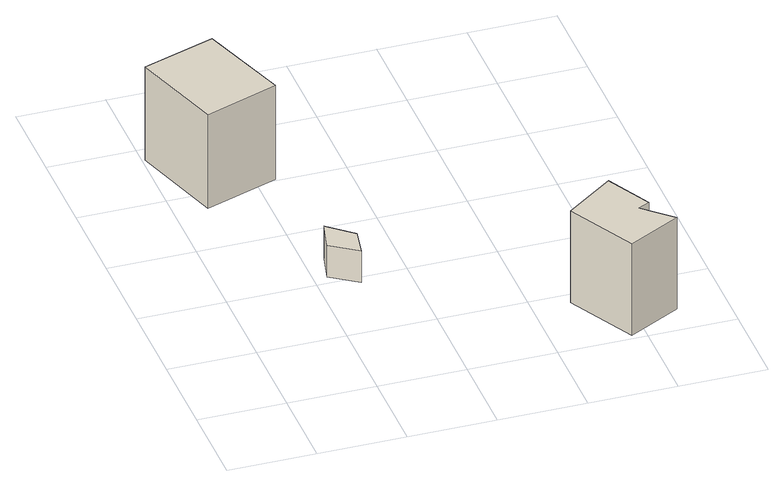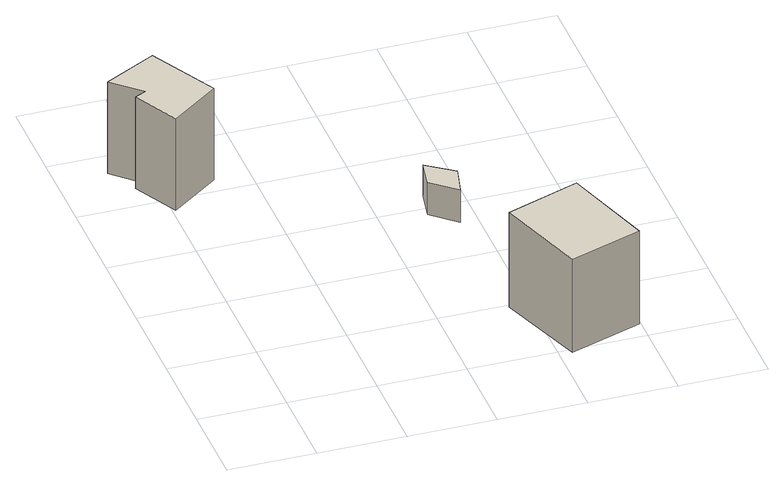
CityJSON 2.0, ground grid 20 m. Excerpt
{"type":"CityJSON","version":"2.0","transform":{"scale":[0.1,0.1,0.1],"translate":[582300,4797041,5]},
"CityObjects":{
"building1":{"type":"Building","children":["building1-1"],"geometry":[{"type":"MultiSurface","lod":"1","boundaries":[[[0,1,2,3]],[[1,4,5,2]],[[4,6,7,5]],[[6,0,3,7]],[[6,4,1,0]]]}]},
"building1-1":{"type":"BuildingPart","attributes":{"name":"8297155_P","measuredHeight":23.68},"parents":["building1"],"geometry":[{"type":"MultiSurface","lod":"2","boundaries":[[[0,1,2,3]],[[1,4,5,2]],[[4,6,7,5]],[[6,0,3,7]],[[6,4,1,0]]],"semantics":{"surfaces":[{"type":"WallSurface"},{"type":"RoofSurface"}],"values":[0,0,0,0,1]}}]},
"building2":{"type":"Building","children":["building2-1"],"geometry":[{"type":"MultiSurface","lod":"1","boundaries":[[[8,9,10,11]],[[9,12,13,10]],[[12,14,15,13]],[[14,8,11,15]],[[14,12,9,8]]]}]},
"building2-1":{"type":"BuildingPart","attributes":{"name":"8297423_P","measuredHeight":8.07},"parents":["building2"],"geometry":[{"type":"MultiSurface","lod":"2","boundaries":[[[8,9,10,11]],[[9,12,13,10]],[[12,14,15,13]],[[14,8,11,15]],[[14,12,9,8]]],"semantics":{"surfaces":[{"type":"WallSurface"},{"type":"RoofSurface"}],"values":[0,0,0,0,1]}}]},
"building3":{"type":"Building","children":["building3-1"],"geometry":[{"type":"MultiSurface","lod":"1","boundaries":[[[16,17,18,19]],[[17,20,21,18]],[[20,22,23,21]],[[22,24,25,23]],[[24,26,27,25]],[[26,16,19,27]],[[26,24,22,20,17,16]]]}]},
"building3-1":{"type":"BuildingPart","attributes":{"name":"8297116_P","measuredHeight":23.21},"parents":["building3"],"geometry":[{"type":"MultiSurface","lod":"2","boundaries":[[[16,17,18,19]],[[17,20,21,18]],[[20,22,23,21]],[[22,24,25,23]],[[24,26,27,25]],[[26,16,19,27]],[[26,24,22,20,17,16]]],"semantics":{"surfaces":[{"type":"WallSurface"},{"type":"RoofSurface"}],"values":[0,0,0,0,0,0,1]}}]}
},
"vertices":[
[73,743,246],[5,957,246],[5,957,10],[73,743,9],[172,1013,246],[172,1013,10],[243,804,246],[243,804,7],
[243,481,96],[299,433,96],[299,433,16],[243,481,14],[287,367,96],[287,367,17],[226,411,96],[226,411,15],
[766,4,244],[682,163,244],[682,163,12],[766,4,12],[794,246,244],[794,246,12],[849,141,244],[849,141,12],[823,128,244],[823,128,11],[887,69,244],[887,69,12]
]}
